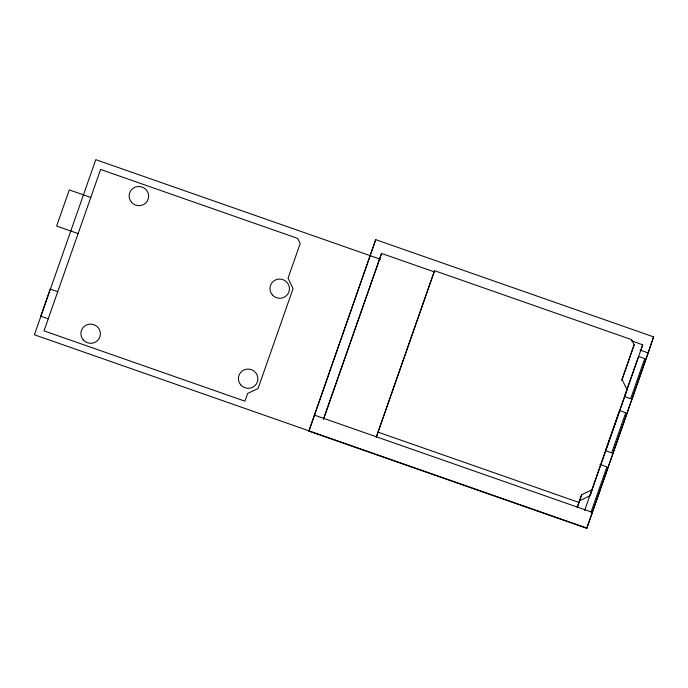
<?xml version="1.0" encoding="UTF-8"?>
<svg xmlns="http://www.w3.org/2000/svg" width="688" height="688" viewBox="0 0 688 688"><rect width="100%" height="100%" fill="white"/><g stroke="black" fill="none" stroke-linecap="round" stroke-linejoin="round"><path stroke-width="1.03" d="M308.886 431.127L375.725 239.648L653.6 336.862L648.251 352.944L586.769 528.341L308.886 431.127L375.725 239.648M434.18 271.846L381.548 253.433L323.592 419.078M434.558 270.702L376.31 437.121L434.558 270.702L631.627 339.648L634.138 344.843L621.754 380.49M577.241 507.417L581.601 494.732L592.024 489.753L590.02 495.747L579.606 500.735L577.241 507.46M579.606 500.735L581.601 494.732M640.7 350.794L642.695 344.8L631.558 340.904M586.769 528.341L653.6 336.862M323.463 419.138L381.548 253.433M634.138 344.843L622.012 379.432L627.052 389.821L590.02 495.747M605.896 449.703L619.587 410.624L625.736 412.774L611.684 452.85L605.543 450.7M584.611 510.505L642.695 344.8M591.061 512.087L606.911 466.885L599.936 464.443M380.516 259.273L95.787 159.659L34.4 334.781L586.864 528.066M640.141 350.097L648.251 352.944M90.799 197.43L69.29 189.905L56.622 226.068L78.122 233.593M57.749 291.695L50.215 289.063L40.712 316.179L48.237 318.811M377.979 432.124L578.9 502.421M314.235 415.053L592.11 512.268M100.594 169.454L44.006 330.876L244.937 401.173L247.628 393.484L258.052 388.505L293.079 288.573L288.048 278.184L300.174 243.595L297.655 238.401L100.594 169.454M638.567 356.479L624.523 396.555L630.664 398.705L644.716 358.629L638.567 356.479M131.537 202.298A9.761 9.58 18.4 0 0 148.109 199.305A9.761 9.58 18.4 0 0 137.024 186.637A9.761 9.58 18.4 0 0 131.537 202.298M240.791 384.91A9.761 9.58 18.4 0 0 257.364 381.917A9.761 9.58 18.4 0 0 246.287 369.25A9.761 9.58 18.4 0 0 240.791 384.91M272.353 294.885A9.761 9.58 18.4 0 0 288.917 291.893A9.761 9.58 18.4 0 0 277.84 279.225A9.761 9.58 18.4 0 0 272.353 294.885M83.291 339.924A9.761 9.58 18.4 0 0 99.863 336.931A9.761 9.58 18.4 0 0 88.786 324.263A9.761 9.58 18.4 0 0 83.291 339.924"/></g></svg>
